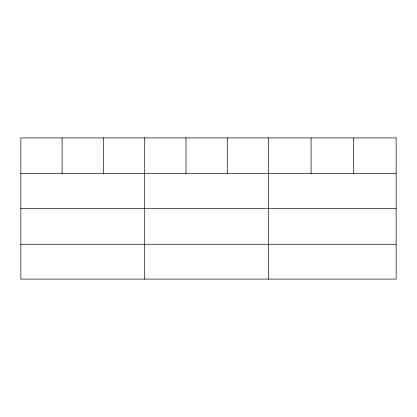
<?xml version="1.0" encoding="UTF-8"?>
<svg xmlns="http://www.w3.org/2000/svg" width="417" height="417" viewBox="0 0 417 417"><rect width="100%" height="100%" fill="white"/><g stroke="black" fill="none" stroke-linecap="round" stroke-linejoin="round"><path stroke-width="0.63" d="M20.85 173.561L396.15 173.561M20.85 208.385L396.15 208.385M20.85 244.263L396.15 244.263M353.616 137.912L353.616 173.561M311.082 137.912L311.082 173.561M268.548 137.912L268.548 279.088M227.265 137.912L227.265 173.561M185.982 137.912L185.982 173.561M144.699 137.912L144.699 279.088M103.416 137.912L103.416 173.561M62.133 137.912L62.133 173.561M396.15 137.912L20.85 137.912L20.85 279.088L396.15 279.088L396.15 137.912"/></g></svg>
